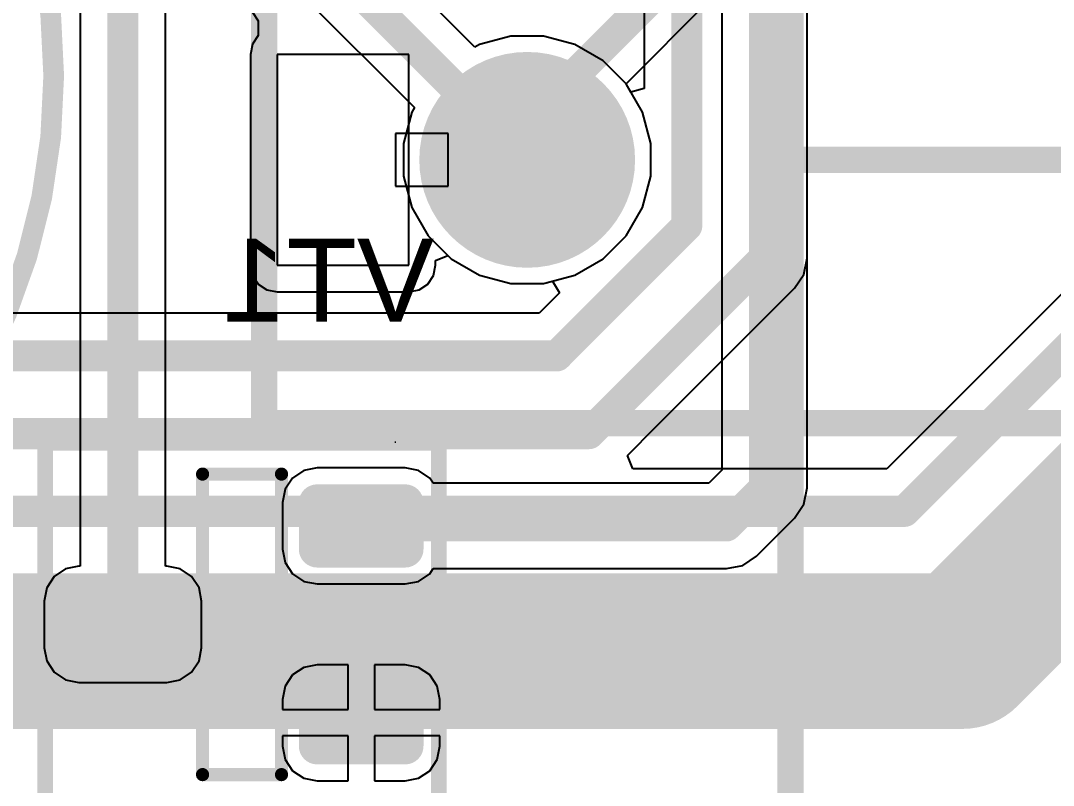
# Model space of a CAD drawing. Header units: inches. Extents: x -0.01 to 4.3, y -0.01 to 7.88.
# Drawn here: x 2.9599 to 3.3523, y 2.6438 to 2.9344 of the extents above; entities that cross this region are included whole.
import ezdxf

# ---------------------------------------------------------------- set-up
doc = ezdxf.new("R2010")
doc.units = ezdxf.units.IN
doc.header["$MEASUREMENT"] = 0
for name, color, linetype in [('Bottom Courtyard', 56, 'Continuous'), ('Bottom Layer', 5, 'Continuous'), ('Bottom Overlay', 54, 'Continuous'), ('Bottom Paste', 16, 'Continuous'), ('Bottom Solder', 6, 'Continuous'), ('Multi-Layer', 9, 'Continuous'), ('Pad Holes', 156, 'Continuous'), ('Top Layer', 1, 'Continuous'), ('Top Overlay', 2, 'Continuous'), ('Top Solder', 216, 'Continuous')]:
    doc.layers.add(name, color=color, linetype=linetype)
doc.styles.add('Arial', font='', dxfattribs={"height": 0.2})
doc.styles.get('Arial').set_extended_font_data('Arial')

# ---------------------------------------------------------------- blocks, each defined once
blk = doc.blocks.new('B___P____4')
at = {"layer": 'Bottom Layer'}
h = blk.add_hatch(color=5, dxfattribs=at)
edge = h.paths.add_edge_path()
edge.add_arc((-0.3, -0.95), 0.037, 0, 360)
at = {"layer": 'Bottom Solder'}
h = blk.add_hatch(color=6, dxfattribs=at)
edge = h.paths.add_edge_path()
edge.add_arc((-0.3, -0.95), 0.041, 0, 360)
at = {"layer": 'Multi-Layer'}
h = blk.add_hatch(color=9, dxfattribs=at)
edge = h.paths.add_edge_path()
edge.add_arc((-0.3, -0.95), 0.037, 0, 360)
at = {"layer": 'Pad Holes'}
h = blk.add_hatch(color=7, dxfattribs=at)
edge = h.paths.add_edge_path()
edge.add_arc((-0.3, -0.95), 0.02, 0, 360)
at = {"layer": 'Top Layer'}
h = blk.add_hatch(color=1, dxfattribs=at)
edge = h.paths.add_edge_path()
edge.add_arc((-0.3, -0.95), 0.037, 0, 360)
at = {"layer": 'Top Solder'}
h = blk.add_hatch(color=216, dxfattribs=at)
edge = h.paths.add_edge_path()
edge.add_arc((-0.3, -0.95), 0.041, 0, 360)
at = {"layer": 'Bottom Layer'}
for p, q in [((-0.345, -0.91), (-0.395, -0.91)), ((-0.395, -0.91), (-0.395, -0.99)), ((-0.345, -0.99), (-0.345, -0.91)), ((-0.33, -0.94), (-0.35, -0.94)), ((-0.35, -0.94), (-0.35, -0.96)), ((-0.33, -0.96), (-0.33, -0.94)), ((-0.35, -0.96), (-0.33, -0.96)), ((-0.395, -0.99), (-0.345, -0.99))]:
    blk.add_line(p, q, dxfattribs=at)
at = {"layer": 'Top Overlay'}
for points in [[(-0.4, -1.05, 0.01, 0.01, 0), (-0.4, 1.05, 0.01, 0.01, 0)], [(-0.2, -1.2, 0.01, 0.01, 0), (-0.2, -0.75, 0.01, 0.01, 0)], [(-0.2, -0.95, 0.01, 0.01, 0), (-0.2, -0.85, 0.01, 0.01, 0)], [(-0.2, -0.95, 0.01, 0.01, 0), (0.2, -0.95, 0.01, 0.01, 0)], [(-0.4, -1.05, 0.01, 0.01, 0), (0.4, -1.05, 0.01, 0.01, 0)]]:
    blk.add_lwpolyline(points, format="xyseb", dxfattribs=at)
for points in [[(-0.2025, -0.95, 0.005, 0.005, 1), (-0.1975, -0.95, 0.005, 0.005, 1)], [(-0.2025, -0.95, 0.005, 0.005, 1), (-0.1975, -0.95, 0.005, 0.005, 1)], [(-0.4025, -1.05, 0.005, 0.005, 1), (-0.3975, -1.05, 0.005, 0.005, 1)], [(-0.4025, -1.05, 0.005, 0.005, 1), (-0.3975, -1.05, 0.005, 0.005, 1)]]:
    blk.add_lwpolyline(points, format="xyseb", close=True, dxfattribs=at)
blk = doc.blocks.new('SOT23_3_BEC_B_6')
at = {"layer": 'Bottom Layer'}
h = blk.add_hatch(color=5, dxfattribs=at)
edge = h.paths.add_edge_path()
edge.add_arc((-0.06201, 0.02854), 0.00295, 180, 270)
edge.add_line((-0.06201, 0.02559), (-0.02854, 0.02559))
edge.add_arc((-0.02854, 0.02854), 0.00295, 270, 360)
edge.add_line((-0.02559, 0.02854), (-0.02559, 0.04626))
edge.add_arc((-0.02854, 0.04626), 0.00295, 0, 90)
edge.add_line((-0.02854, 0.04921), (-0.06201, 0.04921))
edge.add_arc((-0.06201, 0.04626), 0.00295, 90, 180)
edge.add_line((-0.06496, 0.04626), (-0.06496, 0.02854))
h = blk.add_hatch(color=5, dxfattribs=at)
edge = h.paths.add_edge_path()
edge.add_arc((0.02854, -0.00886), 0.00295, 180, 270)
edge.add_line((0.02854, -0.01181), (0.06201, -0.01181))
edge.add_arc((0.06201, -0.00886), 0.00295, 270, 360)
edge.add_line((0.06496, -0.00886), (0.06496, 0.00886))
edge.add_arc((0.06201, 0.00886), 0.00295, 0, 90)
edge.add_line((0.06201, 0.01181), (0.02854, 0.01181))
edge.add_arc((0.02854, 0.00886), 0.00295, 90, 180)
edge.add_line((0.02559, 0.00886), (0.02559, -0.00886))
h = blk.add_hatch(color=5, dxfattribs=at)
edge = h.paths.add_edge_path()
edge.add_arc((-0.06201, -0.04626), 0.00295, 180, 270)
edge.add_line((-0.06201, -0.04921), (-0.02854, -0.04921))
edge.add_arc((-0.02854, -0.04626), 0.00295, 270, 360)
edge.add_line((-0.02559, -0.04626), (-0.02559, -0.02854))
edge.add_arc((-0.02854, -0.02854), 0.00295, 0, 90)
edge.add_line((-0.02854, -0.02559), (-0.06201, -0.02559))
edge.add_arc((-0.06201, -0.02854), 0.00295, 90, 180)
edge.add_line((-0.06496, -0.02854), (-0.06496, -0.04626))
at = {"layer": 'Bottom Paste'}
h = blk.add_hatch(color=16, dxfattribs=at)
edge = h.paths.add_edge_path()
edge.add_arc((-0.06201, 0.02854), 0.00295, 180, 270)
edge.add_line((-0.06201, 0.02559), (-0.02854, 0.02559))
edge.add_arc((-0.02854, 0.02854), 0.00295, 270, 360)
edge.add_line((-0.02559, 0.02854), (-0.02559, 0.04626))
edge.add_arc((-0.02854, 0.04626), 0.00295, 0, 90)
edge.add_line((-0.02854, 0.04921), (-0.06201, 0.04921))
edge.add_arc((-0.06201, 0.04626), 0.00295, 90, 180)
edge.add_line((-0.06496, 0.04626), (-0.06496, 0.02854))
h = blk.add_hatch(color=16, dxfattribs=at)
edge = h.paths.add_edge_path()
edge.add_arc((0.02854, -0.00886), 0.00295, 180, 270)
edge.add_line((0.02854, -0.01181), (0.06201, -0.01181))
edge.add_arc((0.06201, -0.00886), 0.00295, 270, 360)
edge.add_line((0.06496, -0.00886), (0.06496, 0.00886))
edge.add_arc((0.06201, 0.00886), 0.00295, 0, 90)
edge.add_line((0.06201, 0.01181), (0.02854, 0.01181))
edge.add_arc((0.02854, 0.00886), 0.00295, 90, 180)
edge.add_line((0.02559, 0.00886), (0.02559, -0.00886))
h = blk.add_hatch(color=16, dxfattribs=at)
edge = h.paths.add_edge_path()
edge.add_arc((-0.06201, -0.04626), 0.00295, 180, 270)
edge.add_line((-0.06201, -0.04921), (-0.02854, -0.04921))
edge.add_arc((-0.02854, -0.04626), 0.00295, 270, 360)
edge.add_line((-0.02559, -0.04626), (-0.02559, -0.02854))
edge.add_arc((-0.02854, -0.02854), 0.00295, 0, 90)
edge.add_line((-0.02854, -0.02559), (-0.06201, -0.02559))
edge.add_arc((-0.06201, -0.02854), 0.00295, 90, 180)
edge.add_line((-0.06496, -0.02854), (-0.06496, -0.04626))
at = {"layer": 'Bottom Solder'}
h = blk.add_hatch(color=6, dxfattribs=at)
edge = h.paths.add_edge_path()
edge.add_arc((-0.06201, 0.02854), 0.00695, 180, 270)
edge.add_line((-0.06201, 0.02159), (-0.02854, 0.02159))
edge.add_arc((-0.02854, 0.02854), 0.00695, 270, 360)
edge.add_line((-0.02159, 0.02854), (-0.02159, 0.04626))
edge.add_arc((-0.02854, 0.04626), 0.00695, 0, 90)
edge.add_line((-0.02854, 0.05321), (-0.06201, 0.05321))
edge.add_arc((-0.06201, 0.04626), 0.00695, 90, 180)
edge.add_line((-0.06896, 0.04626), (-0.06896, 0.02854))
h = blk.add_hatch(color=6, dxfattribs=at)
edge = h.paths.add_edge_path()
edge.add_arc((0.02854, -0.00886), 0.00695, 180, 270)
edge.add_line((0.02854, -0.01581), (0.06201, -0.01581))
edge.add_arc((0.06201, -0.00886), 0.00695, 270, 360)
edge.add_line((0.06896, -0.00886), (0.06896, 0.00886))
edge.add_arc((0.06201, 0.00886), 0.00695, 0, 90)
edge.add_line((0.06201, 0.01581), (0.02854, 0.01581))
edge.add_arc((0.02854, 0.00886), 0.00695, 90, 180)
edge.add_line((0.02159, 0.00886), (0.02159, -0.00886))
h = blk.add_hatch(color=6, dxfattribs=at)
edge = h.paths.add_edge_path()
edge.add_arc((-0.06201, -0.04626), 0.00695, 180, 270)
edge.add_line((-0.06201, -0.05321), (-0.02854, -0.05321))
edge.add_arc((-0.02854, -0.04626), 0.00695, 270, 360)
edge.add_line((-0.02159, -0.04626), (-0.02159, -0.02854))
edge.add_arc((-0.02854, -0.02854), 0.00695, 0, 90)
edge.add_line((-0.02854, -0.02159), (-0.06201, -0.02159))
edge.add_arc((-0.06201, -0.02854), 0.00695, 90, 180)
edge.add_line((-0.06896, -0.02854), (-0.06896, -0.04626))
at = {"layer": 'Bottom Courtyard'}
for points in [[(-0.0748, 0.0689, 0.00591, 0.00591, 0), (-0.0748, -0.0689, 0.00591, 0.00591, 0)], [(0.0748, 0.0689, 0.00591, 0.00591, 0), (-0.0748, 0.0689, 0.00591, 0.00591, 0)], [(0.0748, 0.0689, 0.00591, 0.00591, 0), (0.0748, -0.0689, 0.00591, 0.00591, 0)], [(0.0748, -0.0689, 0.00591, 0.00591, 0), (-0.0748, -0.0689, 0.00591, 0.00591, 0)]]:
    blk.add_lwpolyline(points, format="xyseb", dxfattribs=at)
for points in [[(-0.07628, 0.0689, 0.00295, 0.00295, 1), (-0.07333, 0.0689, 0.00295, 0.00295, 1)], [(-0.07628, 0.0689, 0.00295, 0.00295, 1), (-0.07333, 0.0689, 0.00295, 0.00295, 1)], [(0.07333, 0.0689, 0.00295, 0.00295, 1), (0.07628, 0.0689, 0.00295, 0.00295, 1)], [(0.07333, 0.0689, 0.00295, 0.00295, 1), (0.07628, 0.0689, 0.00295, 0.00295, 1)], [(-0.07628, -0.0689, 0.00295, 0.00295, 1), (-0.07333, -0.0689, 0.00295, 0.00295, 1)], [(-0.07628, -0.0689, 0.00295, 0.00295, 1), (-0.07333, -0.0689, 0.00295, 0.00295, 1)], [(0.07333, -0.0689, 0.00295, 0.00295, 1), (0.07628, -0.0689, 0.00295, 0.00295, 1)], [(0.07333, -0.0689, 0.00295, 0.00295, 1), (0.07628, -0.0689, 0.00295, 0.00295, 1)]]:
    blk.add_lwpolyline(points, format="xyseb", close=True, dxfattribs=at)
at = {"layer": 'Bottom Overlay'}
for points in [[(-0.015, 0.05709, 0.005, 0.005, 0), (-0.015, -0.05709, 0.005, 0.005, 0)], [(0.015, 0.05709, 0.005, 0.005, 0), (-0.015, 0.05709, 0.005, 0.005, 0)], [(0.015, 0.05709, 0.005, 0.005, 0), (0.015, -0.05709, 0.005, 0.005, 0)], [(0.015, -0.05709, 0.005, 0.005, 0), (-0.015, -0.05709, 0.005, 0.005, 0)]]:
    blk.add_lwpolyline(points, format="xyseb", dxfattribs=at)
for points in [[(-0.01625, 0.05709, 0.0025, 0.0025, 1), (-0.01375, 0.05709, 0.0025, 0.0025, 1)], [(-0.01625, 0.05709, 0.0025, 0.0025, 1), (-0.01375, 0.05709, 0.0025, 0.0025, 1)], [(0.01375, 0.05709, 0.0025, 0.0025, 1), (0.01625, 0.05709, 0.0025, 0.0025, 1)], [(0.01375, 0.05709, 0.0025, 0.0025, 1), (0.01625, 0.05709, 0.0025, 0.0025, 1)], [(-0.01625, -0.05709, 0.0025, 0.0025, 1), (-0.01375, -0.05709, 0.0025, 0.0025, 1)], [(-0.01625, -0.05709, 0.0025, 0.0025, 1), (-0.01375, -0.05709, 0.0025, 0.0025, 1)], [(0.01375, -0.05709, 0.0025, 0.0025, 1), (0.01625, -0.05709, 0.0025, 0.0025, 1)], [(0.01375, -0.05709, 0.0025, 0.0025, 1), (0.01625, -0.05709, 0.0025, 0.0025, 1)]]:
    blk.add_lwpolyline(points, format="xyseb", close=True, dxfattribs=at)
at = {"layer": 'Bottom Overlay', "style": 'Arial', "text_generation_flag": 2}
blk.add_text('.', height=0.00394, rotation=180, dxfattribs=at).set_placement((-0.05906, -0.0689))
blk = doc.blocks.new('B______12___25')
at = {"layer": 'Top Overlay'}
for points in [[(0.23622, 0, 0.00787, 0.00787, 1), (-0.23622, 0, 0.00787, 0.00787, 1)], [(0.23425, 0, 0.00394, 0.00394, 1), (0.23819, 0, 0.00394, 0.00394, 1)]]:
    blk.add_lwpolyline(points, format="xyseb", close=True, dxfattribs=at)

msp = doc.modelspace()

# ---------------------------------------------------------------- linework, layer by layer
at = {"layer": 'Bottom Layer'}
for p, q in [((2.98251, 3.10456), (2.98251, 2.72706)), ((3.01494, 2.72706), (3.01494, 3.08403)), ((3.25873, 2.75683), (3.25873, 3.00341)), ((3.18993, 2.9104), (3.22129, 2.94176)), ((3.22629, 2.93969), (3.22629, 2.76355)), ((3.04794, 2.93759), (3.05015, 2.93429)), ((3.05015, 2.93429), (3.05015, 2.92871)), ((3.05015, 2.92871), (3.04794, 2.9254)), ((3.04794, 2.9254), (3.04717, 2.9215)), ((3.04717, 2.9215), (3.04717, 2.8415)), ((3.18997, 2.91035), (3.18993, 2.9104)), ((3.19616, 2.89964), (3.18997, 2.91035)), ((3.19936, 2.88768), (3.19616, 2.89964)), ((3.19936, 2.87531), (3.19936, 2.88768)), ((3.19616, 2.86335), (3.19936, 2.87531)), ((3.18997, 2.85264), (3.19616, 2.86335)), ((3.18122, 2.84389), (3.18997, 2.85264)), ((3.11756, 2.8433), (3.12218, 2.84521)), ((3.12218, 2.84521), (3.1235, 2.84389)), ((3.04717, 2.8415), (3.04794, 2.83759)), ((3.11678, 2.83759), (3.11756, 2.8415)), ((3.11756, 2.8415), (3.11756, 2.8433)), ((3.1235, 2.84389), (3.13422, 2.8377)), ((3.1705, 2.8377), (3.18122, 2.84389)), ((3.04794, 2.83759), (3.05015, 2.83429)), ((3.11457, 2.83429), (3.11678, 2.83759)), ((3.13422, 2.8377), (3.14617, 2.8345)), ((3.15855, 2.8345), (3.1705, 2.8377)), ((3.05015, 2.83429), (3.05346, 2.83208)), ((3.11126, 2.83208), (3.11457, 2.83429)), ((3.14617, 2.8345), (3.15855, 2.8345)), ((3.05346, 2.83208), (3.05736, 2.8313)), ((3.05736, 2.8313), (3.10736, 2.8313)), ((3.10736, 2.8313), (3.11126, 2.83208)), ((3.06749, 2.76346), (3.0632, 2.7606)), ((3.07254, 2.76447), (3.06749, 2.76346)), ((3.10601, 2.76447), (3.07254, 2.76447)), ((3.11106, 2.76346), (3.10601, 2.76447)), ((3.11535, 2.7606), (3.11106, 2.76346)), ((3.22629, 2.76355), (3.22136, 2.75862)), ((3.0632, 2.7606), (3.06034, 2.75631)), ((3.11667, 2.75862), (3.11535, 2.7606)), ((3.06034, 2.75631), (3.05934, 2.75126)), ((3.22136, 2.75862), (3.11667, 2.75862)), ((3.25749, 2.75063), (3.25873, 2.75683)), ((3.05934, 2.75126), (3.05934, 2.73354)), ((3.25398, 2.74536), (3.25749, 2.75063)), ((3.23955, 2.73093), (3.25398, 2.74536)), ((3.05934, 2.73354), (3.06034, 2.72849)), ((3.06034, 2.72849), (3.0632, 2.7242)), ((3.22808, 2.72618), (3.23429, 2.72742)), ((3.23429, 2.72742), (3.23955, 2.73093)), ((2.97694, 2.72606), (2.97265, 2.7232)), ((2.98199, 2.72706), (2.97694, 2.72606)), ((2.98251, 2.72706), (2.98199, 2.72706)), ((3.01546, 2.72706), (3.01494, 2.72706)), ((3.02051, 2.72606), (3.01546, 2.72706)), ((3.0248, 2.7232), (3.02051, 2.72606)), ((3.0632, 2.7242), (3.06749, 2.72134)), ((3.11106, 2.72134), (3.11535, 2.7242)), ((3.11535, 2.7242), (3.11667, 2.72618)), ((3.11667, 2.72618), (3.22808, 2.72618)), ((2.97265, 2.7232), (2.96979, 2.71891)), ((3.02766, 2.71891), (3.0248, 2.7232)), ((3.06749, 2.72134), (3.07254, 2.72034)), ((3.07254, 2.72034), (3.10601, 2.72034)), ((3.10601, 2.72034), (3.11106, 2.72134)), ((2.96979, 2.71891), (2.96879, 2.71386)), ((3.02866, 2.71386), (3.02766, 2.71891)), ((2.96879, 2.71386), (2.96879, 2.69614)), ((3.02866, 2.69614), (3.02866, 2.71386)), ((2.96879, 2.69614), (2.96979, 2.69109)), ((3.02766, 2.69109), (3.02866, 2.69614)), ((2.96979, 2.69109), (2.97265, 2.6868)), ((3.0248, 2.6868), (3.02766, 2.69109)), ((3.06749, 2.68866), (3.0632, 2.6858)), ((3.07254, 2.68966), (3.06749, 2.68866)), ((3.08428, 2.68966), (3.07254, 2.68966)), ((3.08428, 2.6726), (3.08428, 2.68966)), ((3.10601, 2.68966), (3.09428, 2.68966)), ((3.09428, 2.68966), (3.09428, 2.6726)), ((3.11106, 2.68866), (3.10601, 2.68966)), ((3.11535, 2.6858), (3.11106, 2.68866)), ((2.97265, 2.6868), (2.97694, 2.68394)), ((3.02051, 2.68394), (3.0248, 2.6868)), ((3.0632, 2.6858), (3.06034, 2.68151)), ((3.11821, 2.68151), (3.11535, 2.6858)), ((2.97694, 2.68394), (2.98199, 2.68294)), ((2.98199, 2.68294), (3.01546, 2.68294)), ((3.01546, 2.68294), (3.02051, 2.68394)), ((3.06034, 2.68151), (3.05934, 2.67646)), ((3.11921, 2.67646), (3.11821, 2.68151)), ((3.05934, 2.67646), (3.05934, 2.6726)), ((3.11921, 2.6726), (3.11921, 2.67646)), ((3.05934, 2.6726), (3.08428, 2.6726)), ((3.09428, 2.6726), (3.11921, 2.6726)), ((3.08428, 2.6626), (3.05934, 2.6626)), ((3.05934, 2.6626), (3.05934, 2.65874)), ((3.08428, 2.64553), (3.08428, 2.6626)), ((3.11921, 2.6626), (3.09428, 2.6626)), ((3.09428, 2.6626), (3.09428, 2.64553)), ((3.11921, 2.65874), (3.11921, 2.6626)), ((3.05934, 2.65874), (3.06034, 2.65369)), ((3.11821, 2.65369), (3.11921, 2.65874)), ((3.06034, 2.65369), (3.0632, 2.6494)), ((3.11535, 2.6494), (3.11821, 2.65369)), ((3.0632, 2.6494), (3.06749, 2.64654)), ((3.11106, 2.64654), (3.11535, 2.6494)), ((3.06749, 2.64654), (3.07254, 2.64553)), ((3.07254, 2.64553), (3.08428, 2.64553)), ((3.09428, 2.64553), (3.10601, 2.64553)), ((3.10601, 2.64553), (3.11106, 2.64654))]:
    msp.add_line(p, q, dxfattribs=at)
for points in [[(2.99872, 2.705, 0.01181, 0.01181, 0), (2.99872, 3.11128, 0.01181, 0.01181, 0)], [(3.24251, 2.75683, 0.01181, 0.01181, 0), (3.24251, 3.01884, 0.01181, 0.01181, 0)], [(3.15236, 2.89576, 0.01181, 0.01181, 0), (3.21298, 2.95639, 0.01181, 0.01181, 0)], [(3.15236, 2.8815, 0.01181, 0.01181, 0), (3.15236, 2.89576, 0.01181, 0.01181, 0)], [(3.22808, 2.7424, 0.01181, 0.01181, 0), (3.24251, 2.75683, 0.01181, 0.01181, 0)], [(3.08928, 2.7424, 0.01181, 0.01181, 0), (3.22808, 2.7424, 0.01181, 0.01181, 0)]]:
    msp.add_lwpolyline(points, format="xyseb", dxfattribs=at)
for points in [[(3.14941, 2.89576, 0.00591, 0.00591, 1), (3.15531, 2.89576, 0.00591, 0.00591, 1)], [(3.14941, 2.89576, 0.00591, 0.00591, 1), (3.15531, 2.89576, 0.00591, 0.00591, 1)], [(3.14941, 2.8815, 0.00591, 0.00591, 1), (3.15531, 2.8815, 0.00591, 0.00591, 1)], [(3.23956, 2.75683, 0.00591, 0.00591, 1), (3.24546, 2.75683, 0.00591, 0.00591, 1)], [(3.23956, 2.75683, 0.00591, 0.00591, 1), (3.24546, 2.75683, 0.00591, 0.00591, 1)], [(3.08632, 2.7424, 0.00591, 0.00591, 1), (3.09223, 2.7424, 0.00591, 0.00591, 1)], [(3.22513, 2.7424, 0.00591, 0.00591, 1), (3.23103, 2.7424, 0.00591, 0.00591, 1)], [(3.22513, 2.7424, 0.00591, 0.00591, 1), (3.23103, 2.7424, 0.00591, 0.00591, 1)], [(2.99577, 2.705, 0.00591, 0.00591, 1), (3.00168, 2.705, 0.00591, 0.00591, 1)]]:
    msp.add_lwpolyline(points, format="xyseb", close=True, dxfattribs=at)
at = {"layer": 'Top Layer'}
for p, q in [((3.25873, 2.84416), (3.25873, 3.00307)), ((3.1325, 2.9243), (3.07056, 2.98624)), ((3.04287, 2.96805), (3.10956, 2.90136)), ((3.19677, 2.95441), (3.19677, 2.90858)), ((3.14617, 2.9285), (3.13422, 2.92529)), ((3.15855, 2.9285), (3.14617, 2.9285)), ((3.1705, 2.92529), (3.15855, 2.9285)), ((3.13422, 2.92529), (3.1325, 2.9243)), ((3.18122, 2.91911), (3.1705, 2.92529)), ((3.18997, 2.91035), (3.18122, 2.91911)), ((3.19177, 2.90725), (3.18997, 2.91035)), ((3.19677, 2.90858), (3.19177, 2.90725)), ((3.10956, 2.90136), (3.10857, 2.89964)), ((3.10857, 2.89964), (3.10536, 2.88768)), ((3.10536, 2.88768), (3.10536, 2.87531)), ((3.10536, 2.87531), (3.10857, 2.86335)), ((3.10857, 2.86335), (3.11475, 2.85264)), ((3.38673, 2.86187), (3.28902, 2.76416)), ((3.11475, 2.85264), (3.1235, 2.84389)), ((3.1235, 2.84389), (3.13422, 2.8377)), ((3.25749, 2.83795), (3.25873, 2.84416)), ((3.13422, 2.8377), (3.14617, 2.8345)), ((3.25398, 2.83269), (3.25749, 2.83795)), ((3.14617, 2.8345), (3.15855, 2.8345)), ((3.15855, 2.8345), (3.16202, 2.83543)), ((3.16202, 2.83543), (3.16461, 2.83094)), ((3.16461, 2.83094), (3.15688, 2.82322)), ((3.20117, 2.77988), (3.25398, 2.83269)), ((3.15688, 2.82322), (2.9132, 2.82322)), ((3.19045, 2.76916), (3.20117, 2.77988)), ((3.19252, 2.76416), (3.19045, 2.76916)), ((3.28902, 2.76416), (3.19252, 2.76416))]:
    msp.add_line(p, q, dxfattribs=at)
for points in [[(3.24251, 2.84416, 0.01181, 0.01181, 0), (3.24251, 3.00561, 0.01181, 0.01181, 0)], [(3.21298, 2.85639, 0.01181, 0.01181, 0), (3.21298, 2.99338, 0.01181, 0.01181, 0)], [(3.05434, 2.97952, 0.01181, 0.01181, 0), (3.15236, 2.8815, 0.01181, 0.01181, 0)], [(3.1636, 2.807, 0.01181, 0.01181, 0), (3.21298, 2.85639, 0.01181, 0.01181, 0)], [(3.29574, 2.74795, 0.01181, 0.01181, 0), (3.39819, 2.8504, 0.01181, 0.01181, 0)], [(3.1897, 2.79135, 0.01181, 0.01181, 0), (3.24251, 2.84416, 0.01181, 0.01181, 0)], [(3.31775, 2.6948, 0.05906, 0.05906, 0), (3.42021, 2.79725, 0.05906, 0.05906, 0)], [(2.90648, 2.807, 0.01181, 0.01181, 0), (3.1636, 2.807, 0.01181, 0.01181, 0)], [(3.17583, 2.77747, 0.01181, 0.01181, 0), (3.1897, 2.79135, 0.01181, 0.01181, 0)], [(2.89425, 2.77747, 0.01181, 0.01181, 0), (3.17583, 2.77747, 0.01181, 0.01181, 0)], [(2.82978, 2.74795, 0.01181, 0.01181, 0), (3.29574, 2.74795, 0.01181, 0.01181, 0)], [(2.8518, 2.6948, 0.05906, 0.05906, 0), (3.31775, 2.6948, 0.05906, 0.05906, 0)]]:
    msp.add_lwpolyline(points, format="xyseb", dxfattribs=at)
for points in [[(3.14941, 2.8815, 0.00591, 0.00591, 1), (3.15531, 2.8815, 0.00591, 0.00591, 1)], [(3.21003, 2.85639, 0.00591, 0.00591, 1), (3.21594, 2.85639, 0.00591, 0.00591, 1)], [(3.21003, 2.85639, 0.00591, 0.00591, 1), (3.21594, 2.85639, 0.00591, 0.00591, 1)], [(3.23956, 2.84416, 0.00591, 0.00591, 1), (3.24546, 2.84416, 0.00591, 0.00591, 1)], [(3.23956, 2.84416, 0.00591, 0.00591, 1), (3.24546, 2.84416, 0.00591, 0.00591, 1)], [(3.16065, 2.807, 0.00591, 0.00591, 1), (3.16655, 2.807, 0.00591, 0.00591, 1)], [(3.16065, 2.807, 0.00591, 0.00591, 1), (3.16655, 2.807, 0.00591, 0.00591, 1)], [(3.18675, 2.79135, 0.00591, 0.00591, 1), (3.19266, 2.79135, 0.00591, 0.00591, 1)], [(3.18675, 2.79135, 0.00591, 0.00591, 1), (3.19266, 2.79135, 0.00591, 0.00591, 1)], [(3.17288, 2.77747, 0.00591, 0.00591, 1), (3.17878, 2.77747, 0.00591, 0.00591, 1)], [(3.17288, 2.77747, 0.00591, 0.00591, 1), (3.17878, 2.77747, 0.00591, 0.00591, 1)], [(3.29278, 2.74795, 0.00591, 0.00591, 1), (3.29869, 2.74795, 0.00591, 0.00591, 1)], [(3.29278, 2.74795, 0.00591, 0.00591, 1), (3.29869, 2.74795, 0.00591, 0.00591, 1)], [(3.30299, 2.6948, 0.02953, 0.02953, 1), (3.33251, 2.6948, 0.02953, 0.02953, 1)], [(3.30299, 2.6948, 0.02953, 0.02953, 1), (3.33251, 2.6948, 0.02953, 0.02953, 1)]]:
    msp.add_lwpolyline(points, format="xyseb", close=True, dxfattribs=at)

# ---------------------------------------------------------------- block references
for name, p in [('B___P____4', (3.45236, 3.8315)), ('B______12___25', (2.73622, 2.91339))]:
    msp.add_blockref(name, p)
at = {"rotation": 180}
msp.add_blockref('SOT23_3_BEC_B_6', (3.044, 2.705), dxfattribs=at)

# ---------------------------------------------------------------- texts
at = {"layer": 'Bottom Overlay', "style": 'Arial', "text_generation_flag": 2}
msp.add_text('VT1', height=0.031496, dxfattribs=at).set_placement((3.117, 2.82))

doc.saveas('drawing.dxf')
